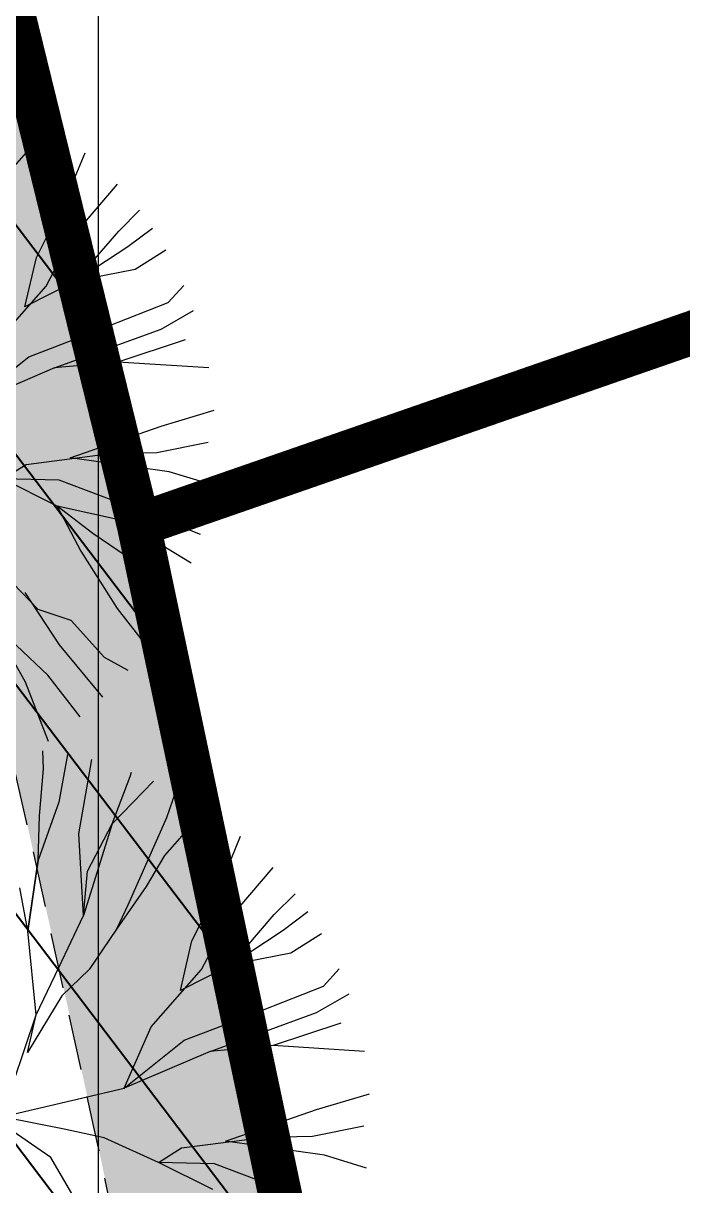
# Model space of a CAD drawing. Extents: x 352140 to 354978, y 6304672 to 6307963.
# Drawn here: x 352299.14 to 352306.67, y 6305841.76 to 6305855.02 of the extents above; entities that cross this region are included whole.
import ezdxf

# ---------------------------------------------------------------- set-up
doc = ezdxf.new("R2010")
doc.units = 0
for name, pattern in [('CENTER', [50.800000000000004, 31.75, -6.35, 6.35, -6.35]), ('DASHDOT', [1, 0.5, -0.25, 0, -0.25]), ('DASHED', [19.049999999999997, 12.7, -6.35])]:
    doc.linetypes.add(name, pattern=pattern)
doc.layers.get('0').update_dxf_attribs({"linetype": 'CONTINUOUS'})
for name, color, linetype in [('00-S2_ALL AREA APORTANTES', 150, 'CONTINUOUS'), ('02_Geo ext_Eje', 4, 'CONTINUOUS'), ('03_Pav ext_HCV', 34, 'CONTINUOUS'), ('03_Pav ext_Vereda HC', 42, 'CONTINUOUS'), ('03_S2_Pav ext_Borde vereda', 7, 'CONTINUOUS'), ('1-coordenadas', 8, 'CONTINUOUS'), ('Paisajismo', 253, 'CONTINUOUS')]:
    doc.layers.add(name, color=color, linetype=linetype)
doc.layers.add('0_ASD_LINEA OFICIAL', color=253, linetype='DASHDOT', lineweight=20)
pattern_1 = [(0, (0, 0), (0.15875, 0.3175), [0, -0.3175])]

# ---------------------------------------------------------------- blocks, each defined once
blk = doc.blocks.new('COORDENADAS')
at = {"layer": '1-coordenadas'}
blk.add_line((120, -900.625), (120, -0.625), dxfattribs=at)
blk = doc.blocks.new('A$C27410629')
at = {"true_color": 0x136734, "transparency": 33554559}
h = blk.add_hatch(dxfattribs=at)
h.set_pattern_fill('ANSI31', color=116, scale=0.5)
h.set_pattern_definition([(45, (-8759.562515186517, -519.1035735587502), (-1.122532015133644, 1.122532015133644), [])])
h.paths.add_polyline_path([(137.5068959888558, 1252.464406617455, 0.1176268807227723), (109.8147584422568, 1254.193915082658, 0.0669245107500281), (94.44469839795602, 1249.334472017372, 0.3153492887079504), (64.30173641118381, 1196.270282113329, 0.0226826871159959), (65.7292635223912, 1185.310127003227), (112.3603922077091, 1218.953454515778), (153.4782689701005, 1161.962272479494), (172.1053089193083, 1139.480769404351), (187.9579650288579, 1141.807885415954), (193.565073162812, 1120.465553675225), (224.197974734232, 1050.129297271156), (250.6203797236194, 989.4787086543838), (268.1526288855184, 972.7353945672494, 7.2547007156e-06), (291.4898137452492, 983.2987389690225), (238.1945199318034, 1105.633967029937), (205.2934048173047, 1181.112163638985), (177.0531538182076, 1197.651557407602)])
at = {"layer": '0_ASD_LINEA OFICIAL', "ltscale": 8}
blk.add_lwpolyline([(105.3969465088849, 1035.562361611197, 0.5, 0.5, 0.0290783963948155), (96.49739032833118, 1087.586790840495, 0.5, 0.5, 0), (93.67239595213323, 1099.099954622301, 0.5, 0.5, -0.0248918154574144), (93.1686848455247, 1101.536063994684, 0.5, 0.5, 0.0280001755021464), (85.58360530758229, 1125.976145468789, 0.5, 0.5, 0), (80.53034666677559, 1140.452970316577, 0.5, 0.5, -0.01403462392197), (70.93430501161492, 1165.446933883543, 0.5, 0.5, -0.0411311629425888), (65.72926351752159, 1185.310126999917, 0.5, 0.5, -0.0226826871159949), (64.30173641118381, 1196.270282113328, 0.5, 0.5, -0.3153492887079679), (94.44469839795784, 1249.334472017374, 0.5, 0.5, -0.066924510750147), (109.8147584422877, 1254.193915082663, 0.5, 0.5, -0.1176268807226383), (137.5068959888558, 1252.464406617455, 0.5, 0.5, -0.0442755829468663), (147.2508640152264, 1248.520743937503, 0.5, 0.5, 0), (172.0219517330806, 1234.851772024538, 0.5, 0.5, 0.017506752806276), (184.8220180485951, 1228.362281347179, 0.5, 0.5, -0.0115899727683481), (202.0240396122099, 1219.429553328131, 0.5, 0.5, 0.0894508396498436), (234.6303973079339, 1209.248334625051, 0.5, 0.5, 0.0207485710579163), (245.5796070346114, 1209.119370963425, 0.5, 0.5, 0.0292650525021234), (260.9574949201233, 1210.47964378159, 0.5, 0.5, 0.0145516934507563), (283.5421609954101, 1214.484549576148, 0.5, 0.5, 0.0321136014722069), (329.8150799274445, 1226.935406510711, 0.5, 0.5, 0.0079173357297827)], format="xyseb", dxfattribs=at)
at = {"layer": '0_ASD_LINEA OFICIAL', "ltscale": 8, "const_width": 0.5}
for points in [[(96.49739032874686, 1087.5867908387), (137.3035448674636, 1101.749364841575), (153.9951548175777, 1048.119911180449), (105.3969465088849, 1035.562361611197)], [(96.49739032833118, 1087.586790840495), (96.49739032881371, 1087.586790838528), (137.0279912108526, 1101.653728555686)]]:
    blk.add_lwpolyline(points, dxfattribs=at)
blk = doc.blocks.new('1.0 - LO RECABARREN LOTEO PARQUE - VEGETACION PROPUESTA ETAPA MUNICIPAL')
at = {"layer": 'Paisajismo', "color": 251}
for p, q in [((352299.4519211286, 6305853.84530542), (352299.292318739, 6305853.679451129)), ((352299.292318739, 6305853.679451129), (352298.9785179133, 6305853.326115535)), ((352299.6415563473, 6305853.043577529), (352299.8478749023, 6305853.546892875)), ((352299.687254462, 6305852.564505832), (352300.2191805906, 6305853.18960698)), ((352299.292583169, 6305852.352722975), (352299.6415563473, 6305853.043577529)), ((352300.2321954728, 6305852.652220398), (352300.4703672659, 6305852.889412024)), ((352300.6172300292, 6305852.683747791), (352300.3361384538, 6305852.473054015)), ((352299.4036799598, 6305852.024672906), (352299.687254462, 6305852.564505832)), ((352299.7402089869, 6305852.079418406), (352300.2321954728, 6305852.652220398)), ((352300.3361384538, 6305852.473054015), (352299.7402089869, 6305852.079418406)), ((352300.7715985173, 6305852.434893699), (352300.4214962759, 6305852.213035041)), ((352299.1624848144, 6305851.786754279), (352299.292583169, 6305852.352722975)), ((352300.4214962759, 6305852.213035041), (352299.7402089869, 6305852.079418406)), ((352298.8284605989, 6305851.37244139), (352299.4036799598, 6305852.024672906)), ((352299.7402089869, 6305852.079418406), (352299.1624848144, 6305851.786754279)), ((352300.7959357303, 6305851.837169703), (352300.9742477203, 6305852.032781121)), ((352299.8681145579, 6305851.472243913), (352300.7959357303, 6305851.837169703)), ((352300.7158796408, 6305851.53432714), (352301.0871859834, 6305851.747299515)), ((352299.501424792, 6305851.091184403), (352300.7158796408, 6305851.53432714)), ((352299.2052404508, 6305851.219212632), (352299.8681145579, 6305851.472243913)), ((352300.9908816124, 6305851.413269901), (352300.2212230158, 6305851.15822243)), ((352298.5212168709, 6305850.671818855), (352299.2052404508, 6305851.219212632)), ((352299.501424792, 6305851.091184403), (352298.5212168709, 6305850.671818855)), ((352300.2212230158, 6305851.15822243), (352299.501424792, 6305851.091184403)), ((352300.2212230158, 6305851.15822243), (352299.501424792, 6305851.091184403)), ((352301.2611033381, 6305851.092195959), (352300.2212230158, 6305851.15822243)), ((352300.7166665462, 6305850.427442398), (352301.3198452954, 6305850.608224858)), ((352299.6776694719, 6305850.065692362), (352300.7166665462, 6305850.427442398)), ((352300.6680388985, 6305850.124429571), (352301.2533438314, 6305850.242375812)), ((352299.1750490915, 6305849.989345402), (352300.1341075379, 6305850.114348453)), ((352300.8069624519, 6305849.905885023), (352299.6776694719, 6305850.065692362)), ((352300.1341075379, 6305850.114348453), (352300.6680388985, 6305850.124429571)), ((352298.9111086368, 6305849.82401925), (352299.1750490915, 6305849.989345402)), ((352301.2872475988, 6305849.759654774), (352300.8069624519, 6305849.905885023)), ((352299.5311838304, 6305849.515041424), (352298.9111086368, 6305849.82401925)), ((352299.5523311351, 6305849.809400802), (352298.9111086368, 6305849.82401925)), ((352300.6282640996, 6305849.402134852), (352299.5523311351, 6305849.809400802)), ((352300.2542812889, 6305849.352063123), (352299.5311838304, 6305849.515041424)), ((352299.5311838304, 6305849.515041424), (352299.798326307, 6305849.001321462)), ((352299.9376834185, 6305849.202028016), (352299.5311838304, 6305849.515041424)), ((352301.1667789748, 6305849.190971917), (352300.6282640996, 6305849.402134852)), ((352301.0578534988, 6305848.861429551), (352300.2542812889, 6305849.352063123)), ((352300.3164786043, 6305848.941942168), (352299.9376834185, 6305849.202028016)), ((352299.798326307, 6305849.001321462), (352300.2129590658, 6305848.345010044)), ((352300.7815762458, 6305848.271611162), (352300.3164786043, 6305848.941942168)), ((352299.3131080483, 6305848.335074332), (352298.9317887139, 6305848.728729907)), ((352299.5570946262, 6305847.930117771), (352299.1637059949, 6305848.526453647)), ((352299.6893813112, 6305848.208558256), (352299.3131080483, 6305848.335074332)), ((352300.2129590658, 6305848.345010044), (352300.5538761276, 6305847.913305459)), ((352299.4228179134, 6305847.585449693), (352298.7816986645, 6305848.191420367)), ((352299.1685640902, 6305847.503906332), (352298.7816986645, 6305848.191420367)), ((352300.0712028354, 6305847.788186839), (352299.6893813112, 6305848.208558256)), ((352300.051007588, 6305847.335679374), (352299.5570946262, 6305847.930117771)), ((352300.3400082123, 6305847.636720163), (352300.0712028354, 6305847.788186839)), ((352299.4302684757, 6305846.829389149), (352299.1685640902, 6305847.503906332)), ((352299.7938224952, 6305847.109443971), (352299.4228179134, 6305847.585449693)), ((352299.3723677438, 6305846.515430303), (352299.3684637104, 6305846.722201656)), ((352299.647654283, 6305846.681265532), (352299.5489743571, 6305846.133972296)), ((352299.77696564, 6305845.776018624), (352299.9256983662, 6305846.621132647)), ((352299.3290622431, 6305845.980133878), (352299.3723677438, 6305846.515430303)), ((352300.3621568736, 6305846.427223299), (352300.3784647587, 6305846.479446015)), ((352300.1586735258, 6305845.888902567), (352300.3621568736, 6305846.427223299)), ((352300.6304604173, 6305846.375771778), (352300.1586735258, 6305845.888902567)), ((352300.8804859698, 6305846.252042771), (352300.7791715006, 6305845.955945086)), ((352299.5489743571, 6305846.133972296), (352299.3119501167, 6305845.47205733)), ((352301.226462922, 6305846.045182022), (352301.0668605324, 6305845.879327732)), ((352299.3119501167, 6305845.47205733), (352299.3290622431, 6305845.980133878)), ((352300.7791715006, 6305845.955945086), (352300.3353717779, 6305844.961418409)), ((352299.8312890447, 6305844.840492089), (352299.77696564, 6305845.776018624)), ((352300.1586735258, 6305845.888902567), (352299.8312890447, 6305844.840492089)), ((352299.8750989644, 6305845.349072715), (352300.1586735258, 6305845.888902567)), ((352301.0668605324, 6305845.879327732), (352300.7530597067, 6305845.525992137)), ((352301.4160981407, 6305845.243454132), (352301.6224166957, 6305845.746769478)), ((352300.7530597067, 6305845.525992137), (352300.5460433688, 6305845.174672733)), ((352299.1935973056, 6305844.668109168), (352299.3119501167, 6305845.47205733)), ((352299.3119501167, 6305845.47205733), (352299.1935973056, 6305844.668109168)), ((352301.4617962554, 6305844.764382435), (352301.993722384, 6305845.389483583)), ((352299.8312890447, 6305844.840492089), (352299.8750989644, 6305845.349072715)), ((352301.0671249624, 6305844.552599578), (352301.4160981407, 6305845.243454132)), ((352299.1935973056, 6305844.668109168), (352299.1047947805, 6305845.159563998)), ((352300.5460433688, 6305845.174672733), (352300.2080666692, 6305844.687263289)), ((352302.0067372662, 6305844.852097001), (352302.2449090593, 6305845.089288627)), ((352300.3353717779, 6305844.961418409), (352300.2080666692, 6305844.687263289)), ((352301.5147507803, 6305844.279295009), (352302.0067372662, 6305844.852097001)), ((352302.3917718226, 6305844.883624393), (352302.1106802472, 6305844.672930618)), ((352299.5487232657, 6305844.247233713), (352299.8312890447, 6305844.840492089)), ((352301.1782217532, 6305844.224549509), (352301.4617962554, 6305844.764382435)), ((352299.2918465568, 6305843.707904866), (352299.1935973056, 6305844.668109168)), ((352300.2080666692, 6305844.687263289), (352299.8962834031, 6305844.227070648)), ((352302.1106802472, 6305844.672930618), (352301.5147507803, 6305844.279295009)), ((352302.5461403107, 6305844.634770302), (352302.1960380693, 6305844.412911643)), ((352300.9370266078, 6305843.986630882), (352301.0671249624, 6305844.552599578)), ((352302.1960380693, 6305844.412911643), (352301.5147507803, 6305844.279295009)), ((352299.2918465568, 6305843.707904866), (352299.5487232657, 6305844.247233713)), ((352299.8962834031, 6305844.227070648), (352299.5814737951, 6305843.927163578)), ((352300.6030023922, 6305843.572317992), (352301.1782217532, 6305844.224549509)), ((352301.5147507803, 6305844.279295009), (352300.9370266078, 6305843.986630882)), ((352302.5704775237, 6305844.037046306), (352302.7487895137, 6305844.232657724)), ((352299.5814737951, 6305843.927163578), (352299.1931300781, 6305843.278460446)), ((352301.6426563513, 6305843.672120515), (352302.5704775237, 6305844.037046306)), ((352302.4904214342, 6305843.734203743), (352302.8617277768, 6305843.947176117)), ((352298.8984892004, 6305842.544375111), (352299.2918465568, 6305843.707904866)), ((352299.1931300781, 6305843.278460446), (352299.2918465568, 6305843.707904866)), ((352300.9797822442, 6305843.419089234), (352301.6426563513, 6305843.672120515)), ((352301.2759665853, 6305843.291061006), (352302.4904214342, 6305843.734203743)), ((352300.2957586643, 6305842.871695458), (352300.6030023922, 6305843.572317992)), ((352302.7654234058, 6305843.613146503), (352301.9957648092, 6305843.358099033)), ((352300.2957586643, 6305842.871695458), (352300.9797822442, 6305843.419089234)), ((352301.2759665853, 6305843.291061006), (352300.2957586643, 6305842.871695458)), ((352301.9957648092, 6305843.358099033), (352301.2759665853, 6305843.291061006)), ((352301.9957648092, 6305843.358099033), (352301.2759665853, 6305843.291061006)), ((352303.0356451315, 6305843.292072562), (352301.9957648092, 6305843.358099033)), ((352298.8068039781, 6305842.522897193), (352300.2957586643, 6305842.871695458)), ((352302.4912083396, 6305842.627319001), (352303.0943870888, 6305842.80810146)), ((352301.4522112653, 6305842.265568965), (352302.4912083396, 6305842.627319001)), ((352299.6102240547, 6305842.404449121), (352298.8984892004, 6305842.544375111)), ((352299.4560967163, 6305842.080850557), (352298.9690016156, 6305842.419064495)), ((352300.0660818256, 6305842.306160998), (352299.6102240547, 6305842.404449121)), ((352301.9086493313, 6305842.314225056), (352302.4425806919, 6305842.324306174)), ((352302.4425806919, 6305842.324306174), (352303.0278856248, 6305842.442252414)), ((352300.6856504302, 6305842.023895853), (352300.0660818256, 6305842.306160998)), ((352300.9495908849, 6305842.189222004), (352301.9086493313, 6305842.314225056)), ((352302.5815042453, 6305842.105761626), (352301.4522112653, 6305842.265568965)), ((352299.952775199, 6305841.235067185), (352299.4560967163, 6305842.080850557)), ((352300.6856504302, 6305842.023895853), (352300.9495908849, 6305842.189222004)), ((352303.0617893922, 6305841.959531377), (352302.5815042453, 6305842.105761626)), ((352301.3057256238, 6305841.714918027), (352300.6856504302, 6305842.023895853)), ((352301.3268729284, 6305842.009277405), (352300.6856504302, 6305842.023895853)), ((352302.402805893, 6305841.602011454), (352301.3268729284, 6305842.009277405))]:
    blk.add_line(p, q, dxfattribs=at)

msp = doc.modelspace()

# ---------------------------------------------------------------- hatches: boundary and pattern name
at = {"layer": '00-S2_ALL AREA APORTANTES', "linetype": 'DASHED', "lineweight": 40, "ltscale": 0.25}
h = msp.add_hatch(dxfattribs=at)
h.set_pattern_fill('ANSI31', color=150, scale=0.5, angle=82.24516604670927)
h.set_pattern_definition([(127.2451660467093, (0, 0), (-1.263734244477452, -0.9607975902004564), [])])
h.paths.add_polyline_path([(352300.4605238149, 6305849.299019394), (352298.4629111741, 6305857.670214904), (352287.2692446587, 6305854.094689111), (352289.2810960022, 6305846.600482859, -0.0170922152990627), (352295.0884123106, 6305816.907855188), (352306.3807942825, 6305819.117799884, 0.0169352946594238)])
at = {"layer": '03_Pav ext_HCV'}
h = msp.add_hatch(dxfattribs=at)
h.set_pattern_fill('SWAMP', color=256, scale=0.025, angle=-5.878428e-10, style=0)
h.set_pattern_definition([(359.9999999994121, (0, 0), (0.3175000000056422, 0.5499261309017425), [0.079375, -0.555625]), (90, (0.0396875, -4.072e-13), (-0.3174999999943578, 0.5499261309082575), [0.0396875, -1.06016476181]), (90, (0.049609375, -5.09e-13), (-0.3174999999943578, 0.5499261309082575), [0.03175, -1.06810226181]), (90, (0.029765625, -3.054e-13), (-0.3174999999943578, 0.5499261309082575), [0.03175, -1.06810226181]), (59.99999999941215, (0.05953125, -6.108e-13), (-0.3174999995629745, 0.5499261311573168), [0.0254, -0.6096]), (119.9999999994121, (0.01984375, -2.036e-13), (-0.6349999995686166, 2.555744e-10), [0.0254, -0.6095999999999999])])
edge = h.paths.add_edge_path()
edge.add_arc((352255.6514188262, 6305960.768561013), 0.599999999815614, 191.9514691496421, 355.64546403772914, ccw=False)
edge.add_arc((352299.0099265395, 6305969.946318371), 44.91919923955465, 191.6658296358077, 191.9514692419105, ccw=False)
edge.add_line((352255.0185973321, 6305960.863509616), (352248.0819692231, 6305960.934174656))
edge.add_arc((352299.0099402692, 6305969.946321257), 51.71921326964939, 188.0125546043461, 190.0350986097179, ccw=False)
edge.add_line((352247.7956332604, 6305962.737175757), (352247.5933790787, 6305962.739245436))
edge.add_arc((352299.0099400225, 6305969.946321218), 51.91921301986801, 187.9791811746272, 192.0602721956313)
edge.add_arc((352199.3402524834, 6305948.651266193), 50.00000000039631, 5.603786495054521, 12.060272197908091, ccw=False)
edge.add_arc((352392.3306048812, 6305968.564464315), 144.0158244128988, 185.9908039763554, 195.0562448022858)
edge.add_arc((352250.3616441585, 6305930.374585824), 2.999999999990829, -16.830452786371893, 15.056244805261883, ccw=False)
edge.add_line((352253.2331413829, 6305929.505964106), (352252.1730538667, 6305926.001517582))
edge.add_arc((352255.0445510915, 6305925.132895864), 3.000000000078503, 163.1695472165251, 198.1695471278938)
edge.add_line((352252.1941373187, 6305924.197405979), (352253.6743436067, 6305919.687255245))
edge.add_arc((352724.8274718165, 6306085.563654833), 499.5000001621212, 199.395368407941, 202.5348664857197)
edge.add_line((352263.4660523044, 6305894.132490316), (352270.4835561002, 6305874.028396281))
edge.add_line((352270.4835561002, 6305874.028396281), (352273.2707851611, 6305865.934655451))
edge.add_arc((352276.1073052185, 6305866.911463493), 2.999999997625722, 199.0020922092213, 234.0030550664058)
edge.add_line((352274.3440788782, 6305864.484318491), (352276.8060087542, 6305862.695759085))
edge.add_arc((352275.0427147998, 6305860.268663202), 2.999999998861598, 17.9763588734221, 54.001458952052985, ccw=False)
edge.add_arc((351377.62995625, 6305569.090905882), 946.4692075335428, 17.70595974050849, 17.976358882172008, ccw=False)
edge.add_arc((357281.0140933146, 6307189.909914849), 5176.320896709785, 194.9225132431592, 195.0618194246107)
edge.add_arc((351852.5182094521, 6305745.765267482), 441.2561193208333, 9.340975593544385, 12.967921437104508, ccw=False)
edge.add_line((352287.9232248081, 6305817.385344562), (352288.2932955506, 6305814.23131831))
edge.add_line((352288.2932955505, 6305814.23131831), (352288.556189446, 6305811.159070406))
edge.add_line((352288.556189446, 6305811.159070406), (352288.6828133637, 6305808.103275038))
edge.add_line((352288.6828133636, 6305808.103275038), (352288.6807285153, 6305805.12398981))
edge.add_line((352288.6807285153, 6305805.12398981), (352288.6092793708, 6305802.155500177))
edge.add_line((352288.6092793709, 6305802.155500177), (352288.5385588186, 6305799.226877157))
edge.add_line((352288.5385588185, 6305799.226877157), (352288.5361089172, 6305796.285459767))
edge.add_line((352288.5361089172, 6305796.285459767), (352288.6606066756, 6305793.322802561))
edge.add_line((352288.6606066757, 6305793.322802561), (352288.9776214956, 6305790.356590182))
edge.add_line((352288.9776214956, 6305790.356590182), (352289.2667194252, 6305787.391679982))
edge.add_arc((351857.8604374729, 6305746.823325542), 433.3095561949214, 3.2255215721556283, 5.372151809320712, ccw=False)
edge.add_line((352290.4835447786, 6305771.204025184), (352291.5073636008, 6305753.03225037))
edge.add_line((352291.5073636008, 6305753.03225037), (352291.707046922, 6305753.04350076))
edge.add_line((352291.707046922, 6305753.04350076), (352291.6057934175, 6305754.84065065))
edge.add_line((352291.6057934175, 6305754.84065065), (352297.8958611808, 6305755.195040347))
edge.add_line((352297.8958611808, 6305755.195040347), (352296.9732527153, 6305771.569662839))
edge.add_arc((351858.011277849, 6305746.838039265), 439.658126938678, 3.224701051998732, 6.060573711160267)
edge.add_arc((352297.2009027639, 6305793.468227534), 1.999999999945699, 6.0606032980845725, 186.0606032980846, ccw=False)
edge.add_arc((351858.0066100705, 6305746.837588159), 443.6628162556967, 3.2174491819467903, 6.0605682647457115, ccw=False)
edge.add_line((352300.970088474, 6305771.738418037), (352301.889529958, 6305755.420048267))
edge.add_line((352301.889529958, 6305755.420048267), (352309.1779688022, 6305755.830687346))
edge.add_line((352309.1779688022, 6305755.830687346), (352309.2792270562, 6305754.033537723))
edge.add_line((352309.2792270561, 6305754.033537723), (352309.4789103772, 6305754.044788113))
edge.add_line((352309.4789103772, 6305754.044788113), (352308.4582130165, 6305772.160307639))
edge.add_arc((351858.026905306, 6305746.839206588), 451.1424621161254, 3.217509190957019, 7.539579774229186)
edge.add_line((352305.2689961692, 6305806.03408208), (352304.7455512949, 6305808.988031756))
edge.add_line((352304.7455512949, 6305808.988031756), (352304.1808837735, 6305811.933175369))
edge.add_line((352304.1808837735, 6305811.933175369), (352303.5401878046, 6305814.857373458))
edge.add_line((352303.5401878046, 6305814.857373458), (352302.8274122161, 6305817.755858347))
edge.add_line((352302.8274122161, 6305817.755858347), (352302.0755516271, 6305820.640550791))
edge.add_line((352302.075551627, 6305820.640550791), (352301.3220615625, 6305823.531676728))
edge.add_line((352301.3220615625, 6305823.531676728), (352300.6043908857, 6305826.44999525))
edge.add_line((352300.6043908857, 6305826.44999525), (352299.9559355062, 6305829.407400539))
edge.add_line((352299.9559355062, 6305829.407400539), (352299.3837902198, 6305832.388950938))
edge.add_line((352299.3837902198, 6305832.388950938), (352298.8768079829, 6305835.332522813))
edge.add_arc((351856.2238069346, 6305746.557349243), 451.4672864997702, 11.3403685631499, 13.00836214571421)
edge.add_arc((357281.0141064764, 6307189.90991859), 5162.32091039141, 194.9999834352568, 195.0646242227706, ccw=False)
edge.add_arc((357281.0140933443, 6307189.909914741), 5162.320896710597, 194.9187546239438, 194.9999834317184, ccw=False)
edge.add_arc((351377.6299613106, 6305569.090907512), 960.4692022168862, 17.68558151632977, 18.02844618382028)
edge.add_line((352290.9429864215, 6305866.345691443), (352286.5571026578, 6305879.564286219))
edge.add_line((352286.5571026578, 6305879.564286219), (352285.089030816, 6305883.770091476))
edge.add_arc((352287.9214364281, 6305884.758766574), 3.00000000000159, 164.2426501821884, 199.2419723032853, ccw=False)
edge.add_line((352285.0341752024, 6305885.573458304), (352285.9408526945, 6305888.786570912))
edge.add_arc((352283.0535914148, 6305889.60126246), 3.000000002455213, 344.2426538189761, 379.241168996476)
edge.add_line((352285.8860108904, 6305890.589897847), (352282.1573449449, 6305901.27196557))
edge.add_arc((352724.8274525011, 6306085.563652018), 479.4999998099783, 199.395368406686, 202.6028577441358, ccw=False)
edge.add_arc((352393.2912200603, 6305968.810549641), 128.006675327017, 193.016727209686, 199.3823276590643, ccw=False)
edge.add_line((352268.5737594662, 6305939.97890121), (352268.0511918454, 6305942.428266004))
edge.add_arc((352265.117222249, 6305941.802308811), 2.999999999947059, 12.04339099301802, 47.0433909847758)
edge.add_line((352267.161555146, 6305943.99791875), (352264.8998369974, 6305946.103817322))
edge.add_arc((352266.9387829881, 6305948.304430703), 3.000000000202452, 189.0152663069358, 227.1838055316551, ccw=False)
edge.add_arc((352397.7490099664, 6305969.233422893), 135.4739126586583, 186.6172443952364, 189.0883468522246, ccw=False)
edge.add_arc((352283.0444826448, 6305955.925683667), 19.99999999932083, 179.0500227967766, 186.6144373405825, ccw=False)
edge.add_arc((352329.3286668209, 6305955.158210921), 66.29054675840784, 173.5738066357326, 179.0500227988331, ccw=False)
edge.add_line((352263.4546331051, 6305962.577663161), (352263.2536023676, 6305962.579711155))
edge.add_arc((352329.3286647913, 6305955.158211122), 66.49054471909311, 173.5914414723838, 175.1486086872951)
edge.add_line((352263.076328847, 6305960.781423635), (352256.2565885358, 6305960.850897912))
edge.add_arc((352287.8820255478, 6305959.080068656), 31.67497596615481, 176.7951366368891, 177.026829017293)
at = {"layer": '03_Pav ext_Vereda HC'}
h = msp.add_hatch(dxfattribs=at)
h.set_pattern_fill('DOTS', color=256, scale=0.2, style=0)
h.set_pattern_definition(pattern_1)
h.paths.add_polyline_path([(352245.1216007715, 6305966.76463357, -0.2964703205968859), (352293.7797452059, 6306034.07395839, -0.0172301478518911), (352299.1708794312, 6306035.970828445), (352298.6173009273, 6306037.898180557, 0.0174601705373389), (352293.034131333, 6306035.929969454, 0.3317039233778294), (352243.2728629675, 6305956.814607169, 0.0258747299126971), (352245.2972159379, 6305941.43279373), (352247.2497048021, 6305941.873315169, -0.0257417603149876), (352245.2666067368, 6305956.972676086, -0.019029704730647), (352245.0286123421, 6305962.76537331), (352247.1838539974, 6305962.743417364), (352247.099289566, 6305963.420647291, -0.0159708630291212), (352246.7885979969, 6305966.747651482)])
h.paths.add_polyline_path([(352253.202718854, 6305919.521212802, -0.0272950712065302), (352248.6794498394, 6305935.021355581), (352246.7287635028, 6305934.579765432, 0.0273175393884115), (352251.3162198428, 6305918.857043033, 0.0136636635232579), (352261.1293666402, 6305893.240833984), (352268.1121753162, 6305873.236136256, 0.0174149292547119), (352273.9824393388, 6305856.846020706, -0.0406582988159811), (352278.5406824908, 6305841.981882771, -0.0028152048705143), (352279.5853923202, 6305837.240456396), (352281.5467707088, 6305837.63258653, 0.0028276961683545), (352280.4927458571, 6305842.41718357, 0.0406144709904169), (352275.844598389, 6305857.575730287, -0.0174524858200951), (352270.0092754967, 6305873.869957016), (352262.9987199025, 6305893.954145496, -0.0136923124042108)])
h = msp.add_hatch(dxfattribs=at)
h.set_pattern_fill('DOTS', color=256, scale=0.2)
h.set_pattern_definition(pattern_1)
h.paths.add_polyline_path([(352308.8709641563, 6305801.474383838), (352306.8887746775, 6305801.206663442, -0.0023123922515565), (352307.3724514894, 6305797.052479996, -0.001501694242949), (352307.6659697033, 6305794.352379392), (352309.6563880978, 6305794.548428529, 0.0015095089167713), (352309.360080003, 6305797.274590085, 0.0023274941984014)])
h.paths.add_polyline_path([(352289.5467381984, 6305887.6883738), (352284.4934801523, 6305902.165198877, -0.0022358540848108), (352282.8709058415, 6305906.110564322), (352281.0077352589, 6305905.383027479, 0.0022191146182512), (352282.6245770475, 6305901.450597731), (352287.6654299749, 6305887.009311456, -0.0280116381996889), (352295.1889280496, 6305862.773642969), (352295.5420393754, 6305861.293894651), (352297.4771473549, 6305861.801156754), (352297.1318183496, 6305863.24829248, 0.0280002000193131)])
h.paths.add_polyline_path([(352300.4605238149, 6305849.299019394), (352299.1023297425, 6305854.990667459), (352297.1672217633, 6305854.483405355), (352298.5135927869, 6305848.841302959, -0.0228874481364729), (352305.9932355929, 6305808.149702447), (352307.9753026139, 6305808.416958992, 0.0228933308531594)])
h.paths.add_polyline_path([(352310.3380922635, 6305787.581625375), (352308.3476541904, 6305787.38557384, -0.0083788309871553), (352309.4534412992, 6305772.272809466), (352310.4772600283, 6305754.101036287), (352309.8799348922, 6305754.067382297), (352310.1032369318, 6305750.073619771), (352310.7022868952, 6305750.107370939), (352312.1182583503, 6305724.975273479), (352314.1054017509, 6305725.087231438), (352312.6901566711, 6305750.378627263), (352311.4502745105, 6305772.38531336, 0.0083880618915748)])

# ---------------------------------------------------------------- linework, layer by layer
at = {"layer": '02_Geo ext_Eje', "linetype": 'CENTER', "ltscale": 0.1, "const_width": 0.3, "flags": 128}
msp.add_lwpolyline([(352349.7941651538, 6305360.986179136), (352333.730647102, 6305385.38433976), (352322.6458402493, 6305532.966928915), (352325.4724959099, 6305533.689154229), (352324.9782857499, 6305541.216464717, -0.0430730453013547), (352325.4043864983, 6305548.019489972), (352326.0198571174, 6305553.01487301, 0.0567466563211069), (352326.2788606426, 6305558.677124443, 0.0530827278442723), (352322.9614058804, 6305581.537460914, -0.0117329756431764), (352321.9004653953, 6305586.060311737, -0.0377426060972922), (352321.6830361507, 6305587.704308246), (352320.6277056487, 6305606.515025469), (352318.8943534349, 6305637.411035581), (352316.7892697772, 6305667.786964302, -0.0183996813173624), (352316.3436445606, 6305681.538049384, 0.0170041331631064), (352316.1500777049, 6305688.998236747), (352315.31378516, 6305703.522596605), (352312.6918374835, 6305750.37859157), (352311.4519553234, 6305772.385277696, 0.013751602559812), (352309.3617608073, 6305797.274554484, 0.0290783963948155), (352300.4622046267, 6305849.298983713), (352297.6372102505, 6305860.812147494, -0.0248918154574144), (352297.1334991439, 6305863.248256867, 0.0280001755021464), (352289.548419606, 6305887.688338341), (352284.4951609652, 6305902.165163189, -0.01403462392197), (352274.89911931, 6305927.159126756, -0.0411311629425888), (352269.6940778159, 6305947.022319873, -0.0226826871159949), (352268.2665507096, 6305957.982474986, -0.3153492887079679), (352298.4095126963, 6306011.04666489, -0.066924510750147), (352313.7795727407, 6306015.906107956, -0.1176268807226383), (352341.4717102872, 6306014.17659949, -0.0442755829468663), (352351.2156783137, 6306010.23293681), (352375.9867660315, 6305996.563964897, 0.017506752806276), (352388.786832347, 6305990.07447422, -0.0115899727683481), (352405.9888539106, 6305981.141746201, 0.0894508396498436), (352438.5952116063, 6305970.960527497, 0.0207485710579163), (352449.544421333, 6305970.831563836, 0.0292650525021234), (352464.9223092185, 6305972.191836654, 0.0145516934507563), (352487.5069752938, 6305976.196742449, 0.0321136014722069), (352533.7798942258, 6305988.647599383, 0.0079173357297827), (352545.8890500274, 6305992.906879501, -0.0403444595114676), (352609.0597757555, 6306011.041688719), (352610.0312597433, 6306011.236337244), (352708.3522053605, 6306025.119196359)], format="xyb", dxfattribs=at)
at = {"layer": '03_S2_Pav ext_Borde vereda', "linetype": 'DASHED', "ltscale": 0.05}
msp.add_lwpolyline([(352309.4789103773, 6305754.044788112), (352310.4772600283, 6305754.101036287), (352309.4534412992, 6305772.272809466, 0.0137516025233307), (352307.3724514894, 6305797.052479996, 0.0290747022531636), (352298.5135927869, 6305848.841302959), (352295.1889280496, 6305862.773642969, 0.0280116381996892), (352287.6654299749, 6305887.009311456), (352282.6245770475, 6305901.450597731, -0.0140038817086996), (352273.0108519603, 6305926.495241336, -0.063285784862066), (352266.2728023789, 6305957.804273788, -0.0215408161624102), (352266.0299973136, 6305962.551427328), (352263.8567137015, 6305962.573567073)], format="xyb", dxfattribs=at)

# ---------------------------------------------------------------- block references
at = {"color": 252, "linetype": 'DASHED'}
msp.add_blockref('COORDENADAS', (352180, 6306200.625), dxfattribs=at)
at = {"layer": '03_S2_Pav ext_Borde vereda', "linetype": 'Continuous'}
msp.add_blockref('A$C27410629', (352203.9623478023, 6304761.713605438), dxfattribs=at)
at = {"layer": 'Paisajismo'}
msp.add_blockref('1.0 - LO RECABARREN LOTEO PARQUE - VEGETACION PROPUESTA ETAPA MUNICIPAL', (0, 0), dxfattribs=at)

doc.saveas('drawing.dxf')
